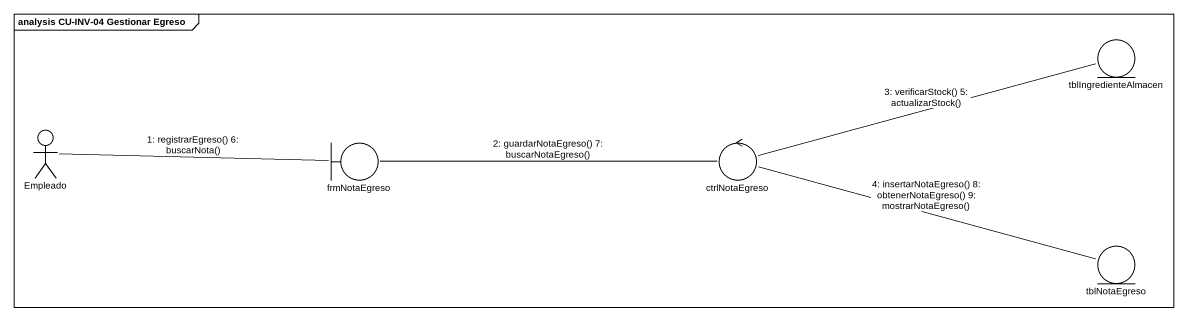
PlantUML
@startuml
mainframe analysis CU-INV-04 Gestionar Egreso
entity tblIngredienteAlmacen
actor Empleado
boundary frmNotaEgreso
control ctrlNotaEgreso
entity tblNotaEgreso
Empleado -right- frmNotaEgreso : 1: registrarEgreso() 6: buscarNota()
frmNotaEgreso -right- ctrlNotaEgreso : 2: guardarNotaEgreso() 7: buscarNotaEgreso()
ctrlNotaEgreso -right- tblIngredienteAlmacen : 3: verificarStock() 5: actualizarStock()
ctrlNotaEgreso -right- tblNotaEgreso : 4: insertarNotaEgreso() 8: obtenerNotaEgreso() 9: mostrarNotaEgreso()
@enduml
